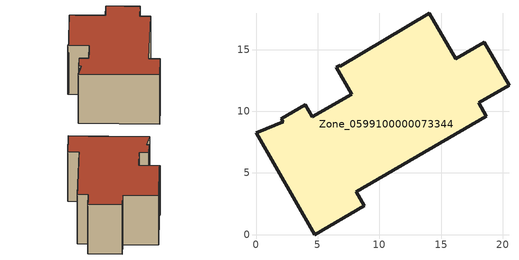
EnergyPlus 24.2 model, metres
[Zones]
Zone_0599100000073344
 floor ground (C_G): 0.15,8.3 2.19,9.13 2.03,9.41 4,10.53 4.57,9.54 7.77,11.37 6.5,13.58 6.82,13.72 6.85,13.65 14.06,17.93 16.18,14.24 18.51,15.59 20.51,12.12 18.04,10.69 18.68,9.58 8.11,3.47 8.78,2.32 4.76,0 0,8.24 z0
 wall outside (C_F): 18.04,10.69 20.51,12.12 18.51,15.59 16.18,14.24 14.06,17.93 6.85,13.65 6.82,13.72 6.5,13.58 7.77,11.37 4.57,9.54 4,10.53 2.03,9.41 2.19,9.13 0.15,8.3 0,8.24 4.76,0 8.78,2.32 8.11,3.47 18.68,9.58 18.04,10.69 z0:6.27
 roof outside (C_R): 2.19,9.13 0.15,8.3 0,8.24 4.76,0 8.78,2.32 8.11,3.47 18.68,9.58 18.04,10.69 20.51,12.12 18.51,15.59 16.18,14.24 14.06,17.93 6.85,13.65 6.82,13.72 6.5,13.58 7.77,11.37 4.57,9.54 4,10.53 2.03,9.41 z6.27
[BUILDING]
Pand.0599100000073344: North Axis=0; Terrain=City; Loads Convergence Tolerance Value=0.04; Temperature Convergence Tolerance Value=0.4; Solar Distribution=FullExterior; Maximum Number of Warmup Days=25; Minimum Number of Warmup Days=1
[Site:Location]
Rotterdam.The.Hague.AP_ZH_NLD Design_Conditions: Latitude=51.96; Longitude=4.45; Time Zone=1; Elevation=-4.5
[SITE:GROUNDTEMPERATURE:BUILDINGSURFACE]
18, 18, 18, 18, 18, 18, 18, 18, 18, 18, 18, 18
[MATERIAL] Thermal Absorptance=0.9; Solar Absorptance=0.7; Visible Absorptance=0.7
Name | Roughness | Thickness | Conductivity | Density | Specific Heat
G.D.1965 | MediumSmooth | 0.15 | 1 | 540 | 1210
F.D.1965 | Rough | 0.3 | 0.857143 | 1920 | 840
R.D.1965 | MediumRough | 0.2 | 0.08 | 1500 | 1000
[CONSTRUCTION]
C_G: G.D.1965
C_F: F.D.1965
C_R: R.D.1965
[ZONE]
Zone_0599100000073344: Type=1; Multiplier=1; Ceiling Height=Autocalculate; Volume=Autocalculate; Floor Area=autocalculate; Part of Total Floor Area=Yes
[ZONEINFILTRATION:DESIGNFLOWRATE]
Infil_Zone_0599100000073344: Zone or ZoneList or Space or SpaceList=Zone_0599100000073344; Schedule=AlwaysOn; Design Flow Rate Calculation Method=Flow/Area; Flow Rate per Floor Area=0.0042; Constant Term Coefficient=1; Temperature Term Coefficient=0; Velocity Term Coefficient=0; Velocity Squared Term Coefficient=0
[HVACTEMPLATE:ZONE:IDEALLOADSAIRSYSTEM]
Zone_0599100000073344: Maximum Heating Supply Air Temperature=50; Minimum Cooling Supply Air Temperature=13; Maximum Heating Supply Air Humidity Ratio=0.0156; Minimum Cooling Supply Air Humidity Ratio=0.0077; Heating Limit=NoLimit; Cooling Limit=NoLimit; Dehumidification Control Type=ConstantSensibleHeatRatio; Cooling Sensible Heat Ratio=0.7; Dehumidification Setpoint=60; Humidification Control Type=None; Humidification Setpoint=30; Outdoor Air Method=None; Outdoor Air Flow Rate per Person=0.00944; Outdoor Air Flow Rate per Zone Floor Area=0; Outdoor Air Flow Rate per Zone=0; Demand Controlled Ventilation Type=None; Outdoor Air Economizer Type=NoEconomizer; Heat Recovery Type=None; Sensible Heat Recovery Effectiveness=0.7; Latent Heat Recovery Effectiveness=0.65
[ZONECONTROL:THERMOSTAT]
ThermostatControl_Zone_0599100000073344: Zone or ZoneList=Zone_0599100000073344; Control Type Schedule=DualSetpointControlType; Control 1=Thermostat_Zone_0599100000073344; Temperature Difference Between Cutout And Setpoint=0
[THERMOSTATSETPOINT:DUALSETPOINT]
Thermostat_Zone_0599100000073344: Heating Setpoint Temperature Schedule=HeatingSetpoint_Zone_0599100000073344; Cooling Setpoint Temperature Schedule=CoolingSetpoint_Zone_0599100000073344
[SCHEDULE:COMPACT]
HeatingSetpoint_Zone_0599100000073344: Through: 12/31, For: AllDays, Until: 24:00, 21
CoolingSetpoint_Zone_0599100000073344: Through: 12/31, For: AllDays, Until: 24:00, 24
DualSetpointControlType: Through: 12/31, For: AllDays, Until: 24:00, 4
AlwaysOn: Through: 12/31, For: AllDays, Until: 24:00, 1
